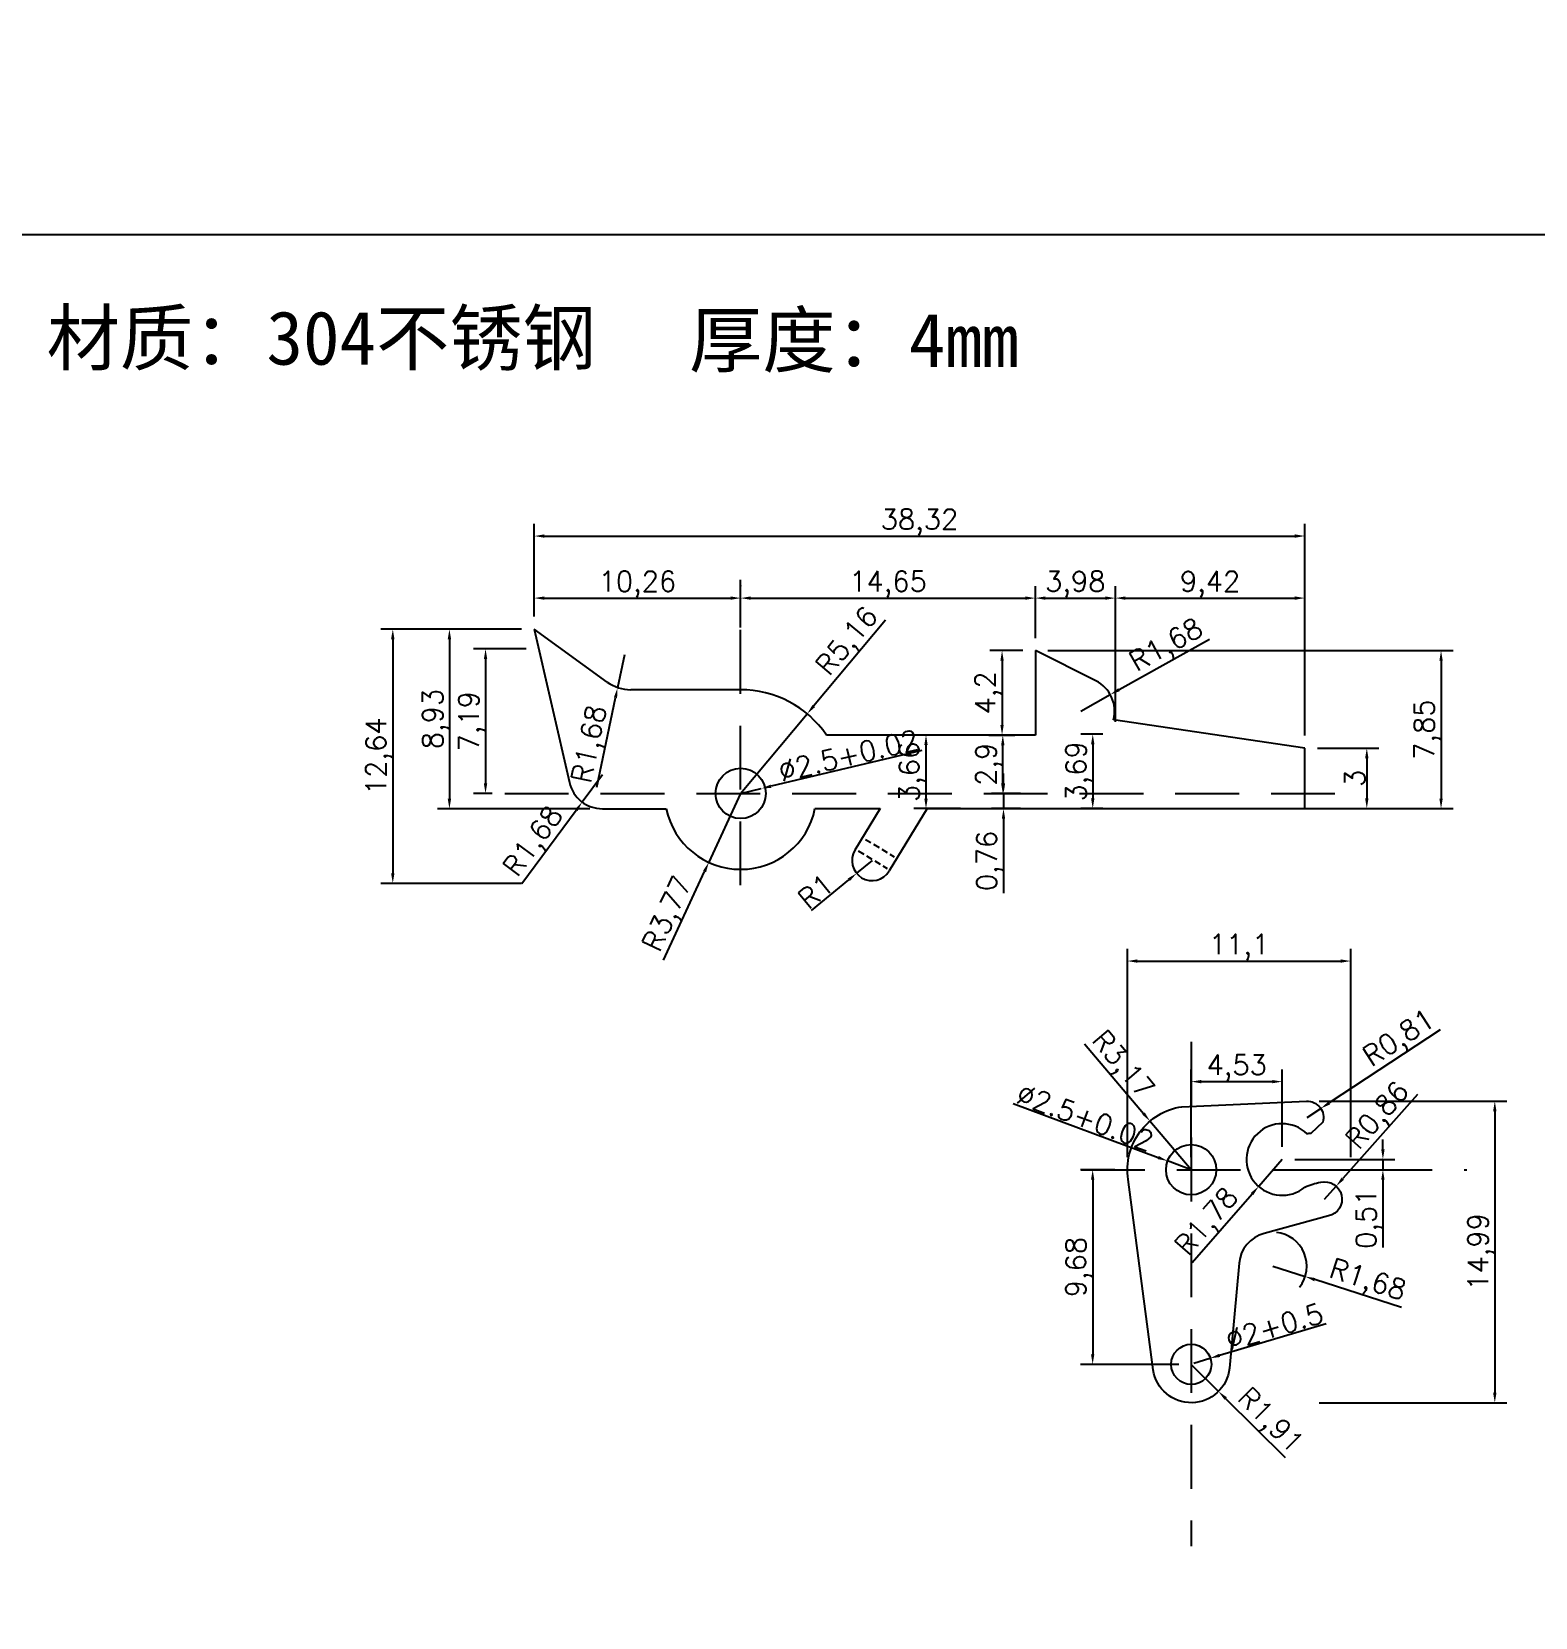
# Model space of a CAD drawing. Header units: millimetres. Extents: x 6817 to 10425, y -2870 to -164.
# Drawn here: x 10164.2 to 10239, y -621.7 to -542.9 of the extents above; entities that cross this region are included whole.
import ezdxf

# ---------------------------------------------------------------- set-up
doc = ezdxf.new("R2010")
doc.units = ezdxf.units.MM
doc.linetypes.add('HIDDEN', pattern=[9.525, 6.35, -3.175])
doc.layers.add('图层2', color=108, linetype='Continuous')
doc.styles.get("Standard").update_dxf_attribs({"font": 'txt', "bigfont": 'gbcbig.shx'})
doc.dimstyles.new('ISO-25', dxfattribs={"dimtxt": 1, "dimasz": 0.5, "dimexe": 0.6, "dimexo": 0.625, "dimgap": 0.1, "dimtad": 1, "dimtxsty": 'Standard', "dimcen": 2.5, "dimadec": 0, "dimazin": 0, "dimtfac": 1, "dimtmove": 0, "dimatfit": 3, "dimfxl": 1, "dimarcsym": 0})

# ---------------------------------------------------------------- blocks, each defined once
blk = doc.blocks.new('*D549')
at = {"layer": 'Defpoints', "color": 0, "linetype": 'ByBlock', "transparency": 16777216}
for p in [(10199.494, -580.738), (10200.518, -580.495)]:
    blk.add_point(p, dxfattribs=at)
at = {"layer": '图层2', "color": 0, "linetype": 'ByBlock', "lineweight": -2, "transparency": 16777216}
for p, q in [((10208.496, -578.601), (10201.005, -580.38)), ((10199.494, -580.738), (10200.518, -580.495))]:
    blk.add_line(p, q, dxfattribs=at)
at = {"layer": '图层2', "color": 0, "linetype": 'ByBlock', "transparency": 16777216}
blk.add_solid([(10200.985, -580.298), (10201.024, -580.461), (10200.518, -580.495)], dxfattribs=at)
at = {"layer": '图层2', "color": 0, "linetype": 'ByBlock', "transparency": 16777216, "insert": (10204.855, -578.849), "char_height": 1, "attachment_point": 5, "rotation": 13.35363}
blk.add_mtext('%%C2.5+0.02', dxfattribs=at)
blk = doc.blocks.new('*D550')
at = {"layer": 'Defpoints', "color": 0, "linetype": 'ByBlock', "transparency": 16777216}
for p in [(10202.803, -576.778), (10199.494, -580.738)]:
    blk.add_point(p, dxfattribs=at)
at = {"layer": '图层2', "color": 0, "linetype": 'ByBlock', "lineweight": -2, "transparency": 16777216}
for p, q in [((10206.693, -572.124), (10203.124, -576.395)), ((10199.494, -580.738), (10202.803, -576.778))]:
    blk.add_line(p, q, dxfattribs=at)
at = {"layer": '图层2', "color": 0, "linetype": 'ByBlock', "transparency": 16777216}
blk.add_solid([(10203.06, -576.341), (10203.188, -576.448), (10202.803, -576.778)], dxfattribs=at)
at = {"layer": '图层2', "color": 0, "linetype": 'ByBlock', "transparency": 16777216, "insert": (10204.875, -573.234), "char_height": 1, "attachment_point": 5, "rotation": 50.1142}
blk.add_mtext('R5,16', dxfattribs=at)
blk = doc.blocks.new('*D551')
at = {"layer": 'Defpoints', "color": 0, "linetype": 'ByBlock', "transparency": 16777216}
for p in [(10199.494, -580.738), (10197.91, -584.162)]:
    blk.add_point(p, dxfattribs=at)
at = {"layer": '图层2', "color": 0, "linetype": 'ByBlock', "lineweight": -2, "transparency": 16777216}
for p, q in [((10199.494, -580.738), (10197.91, -584.162)), ((10195.658, -589.033), (10197.701, -584.616))]:
    blk.add_line(p, q, dxfattribs=at)
at = {"layer": '图层2', "color": 0, "linetype": 'ByBlock', "transparency": 16777216}
blk.add_solid([(10197.625, -584.581), (10197.776, -584.65), (10197.91, -584.162)], dxfattribs=at)
at = {"layer": '图层2', "color": 0, "linetype": 'ByBlock', "transparency": 16777216, "insert": (10195.954, -586.764), "char_height": 1, "attachment_point": 5, "rotation": 65.17919}
blk.add_mtext('R3,77', dxfattribs=at)
blk = doc.blocks.new('*D552')
at = {"layer": 'Defpoints', "color": 0, "linetype": 'ByBlock', "transparency": 16777216}
for p in [(10192.618, -579.814), (10191.615, -581.167)]:
    blk.add_point(p, dxfattribs=at)
at = {"layer": '图层2', "color": 0, "linetype": 'ByBlock', "lineweight": -2, "transparency": 16777216}
for p, q in [((10192.618, -579.814), (10191.615, -581.167)), ((10188.617, -585.21), (10191.318, -581.568))]:
    blk.add_line(p, q, dxfattribs=at)
at = {"layer": '图层2', "color": 0, "linetype": 'ByBlock', "transparency": 16777216}
blk.add_solid([(10191.251, -581.519), (10191.384, -581.618), (10191.615, -581.167)], dxfattribs=at)
at = {"layer": '图层2', "color": 0, "linetype": 'ByBlock', "transparency": 16777216, "insert": (10189.27, -583.183), "char_height": 1, "attachment_point": 5, "rotation": 53.44308}
blk.add_mtext('R1,68', dxfattribs=at)
blk = doc.blocks.new('*D553')
at = {"layer": 'Defpoints', "color": 0, "linetype": 'ByBlock', "transparency": 16777216}
for p in [(10193.714, -573.843), (10193.371, -575.492)]:
    blk.add_point(p, dxfattribs=at)
at = {"layer": '图层2', "color": 0, "linetype": 'ByBlock', "lineweight": -2, "transparency": 16777216}
for p, q in [((10193.714, -573.843), (10193.371, -575.492)), ((10192.347, -580.42), (10193.27, -575.981))]:
    blk.add_line(p, q, dxfattribs=at)
at = {"layer": '图层2', "color": 0, "linetype": 'ByBlock', "transparency": 16777216}
blk.add_solid([(10193.188, -575.964), (10193.351, -575.998), (10193.371, -575.492)], dxfattribs=at)
at = {"layer": '图层2', "color": 0, "linetype": 'ByBlock', "transparency": 16777216, "insert": (10192.088, -578.306), "char_height": 1, "attachment_point": 5, "rotation": 78.26206}
blk.add_mtext('R1,68', dxfattribs=at)
blk = doc.blocks.new('*D554')
at = {"layer": 'Defpoints', "color": 0, "linetype": 'ByBlock', "transparency": 16777216}
for p in [(10217.872, -575.82), (10216.402, -576.64)]:
    blk.add_point(p, dxfattribs=at)
at = {"layer": '图层2', "color": 0, "linetype": 'ByBlock', "lineweight": -2, "transparency": 16777216}
for p, q in [((10222.798, -573.073), (10218.309, -575.577)), ((10216.402, -576.64), (10217.872, -575.82))]:
    blk.add_line(p, q, dxfattribs=at)
at = {"layer": '图层2', "color": 0, "linetype": 'ByBlock', "transparency": 16777216}
blk.add_solid([(10218.269, -575.504), (10218.35, -575.649), (10217.872, -575.82)], dxfattribs=at)
at = {"layer": '图层2', "color": 0, "linetype": 'ByBlock', "transparency": 16777216, "insert": (10220.704, -573.459), "char_height": 1, "attachment_point": 5, "rotation": 29.1463}
blk.add_mtext('R1,68', dxfattribs=at)
blk = doc.blocks.new('*D818')
at = {"layer": 'Defpoints', "color": 0, "linetype": 'ByBlock', "transparency": 16777216}
for p in [(10199.494, -571.022), (10189.23, -572.567), (10199.494, -573.114)]:
    blk.add_point(p, dxfattribs=at)
at = {"layer": '图层2', "color": 0, "linetype": 'ByBlock', "lineweight": -2, "transparency": 16777216}
for p, q in [((10189.23, -571.942), (10189.23, -570.422)), ((10199.494, -572.489), (10199.494, -570.422)), ((10189.73, -571.022), (10198.994, -571.022))]:
    blk.add_line(p, q, dxfattribs=at)
at = {"layer": '图层2', "color": 0, "linetype": 'ByBlock', "transparency": 16777216}
for points in [[(10189.73, -570.939), (10189.73, -571.106), (10189.23, -571.022)], [(10198.994, -570.939), (10198.994, -571.106), (10199.494, -571.022)]]:
    blk.add_solid(points, dxfattribs=at)
at = {"layer": '图层2', "color": 0, "linetype": 'ByBlock', "transparency": 16777216, "insert": (10194.362, -570.339), "char_height": 1, "attachment_point": 5}
blk.add_mtext('10,26', dxfattribs=at)
blk = doc.blocks.new('*D819')
at = {"layer": 'Defpoints', "color": 0, "linetype": 'ByBlock', "transparency": 16777216}
for p in [(10189.455, -573.549), (10186.81, -580.738), (10187.768, -580.738)]:
    blk.add_point(p, dxfattribs=at)
at = {"layer": '图层2', "color": 0, "linetype": 'ByBlock', "lineweight": -2, "transparency": 16777216}
for p, q in [((10188.83, -573.549), (10186.21, -573.549)), ((10186.81, -574.049), (10186.81, -580.238)), ((10187.143, -580.738), (10186.21, -580.738))]:
    blk.add_line(p, q, dxfattribs=at)
at = {"layer": '图层2', "color": 0, "linetype": 'ByBlock', "transparency": 16777216}
for points in [[(10186.727, -574.049), (10186.893, -574.049), (10186.81, -573.549)], [(10186.727, -580.238), (10186.893, -580.238), (10186.81, -580.738)]]:
    blk.add_solid(points, dxfattribs=at)
at = {"layer": '图层2', "color": 0, "linetype": 'ByBlock', "transparency": 16777216, "insert": (10186.127, -577.144), "char_height": 1, "attachment_point": 5, "rotation": 90}
blk.add_mtext('7,19', dxfattribs=at)
blk = doc.blocks.new('*D555')
at = {"layer": 'Defpoints', "color": 0, "linetype": 'ByBlock', "transparency": 16777216}
for p in [(10199.494, -571.022), (10214.148, -571.022), (10214.148, -573.635)]:
    blk.add_point(p, dxfattribs=at)
at = {"layer": '图层2', "color": 0, "linetype": 'ByBlock', "lineweight": -2, "transparency": 16777216}
for p, q in [((10199.494, -570.397), (10199.494, -570.422)), ((10214.148, -573.01), (10214.148, -570.422)), ((10199.994, -571.022), (10213.648, -571.022))]:
    blk.add_line(p, q, dxfattribs=at)
at = {"layer": '图层2', "color": 0, "linetype": 'ByBlock', "transparency": 16777216}
for points in [[(10199.994, -570.939), (10199.994, -571.106), (10199.494, -571.022)], [(10213.648, -570.939), (10213.648, -571.106), (10214.148, -571.022)]]:
    blk.add_solid(points, dxfattribs=at)
at = {"layer": '图层2', "color": 0, "linetype": 'ByBlock', "transparency": 16777216, "insert": (10206.821, -570.339), "char_height": 1, "attachment_point": 5}
blk.add_mtext('14,65', dxfattribs=at)
blk = doc.blocks.new('*D556')
at = {"layer": 'Defpoints', "color": 0, "linetype": 'ByBlock', "transparency": 16777216}
for p in [(10218.125, -571.022), (10214.148, -573.635), (10218.125, -577.795)]:
    blk.add_point(p, dxfattribs=at)
at = {"layer": '图层2', "color": 0, "linetype": 'ByBlock', "lineweight": -2, "transparency": 16777216}
for p, q in [((10214.148, -573.01), (10214.148, -570.422)), ((10218.125, -577.17), (10218.125, -570.422)), ((10214.648, -571.022), (10217.625, -571.022))]:
    blk.add_line(p, q, dxfattribs=at)
at = {"layer": '图层2', "color": 0, "linetype": 'ByBlock', "transparency": 16777216}
for points in [[(10214.648, -570.939), (10214.648, -571.106), (10214.148, -571.022)], [(10217.625, -570.939), (10217.625, -571.106), (10218.125, -571.022)]]:
    blk.add_solid(points, dxfattribs=at)
at = {"layer": '图层2', "color": 0, "linetype": 'ByBlock', "transparency": 16777216, "insert": (10216.136, -570.339), "char_height": 1, "attachment_point": 5}
blk.add_mtext('3,98', dxfattribs=at)
blk = doc.blocks.new('*D557')
at = {"layer": 'Defpoints', "color": 0, "linetype": 'ByBlock', "transparency": 16777216}
for p in [(10227.547, -571.022), (10218.125, -577.795), (10227.547, -578.485)]:
    blk.add_point(p, dxfattribs=at)
at = {"layer": '图层2', "color": 0, "linetype": 'ByBlock', "lineweight": -2, "transparency": 16777216}
for p, q in [((10218.125, -577.17), (10218.125, -570.422)), ((10227.547, -577.86), (10227.547, -570.422)), ((10218.625, -571.022), (10227.047, -571.022))]:
    blk.add_line(p, q, dxfattribs=at)
at = {"layer": '图层2', "color": 0, "linetype": 'ByBlock', "transparency": 16777216}
for points in [[(10218.625, -570.939), (10218.625, -571.106), (10218.125, -571.022)], [(10227.047, -570.939), (10227.047, -571.106), (10227.547, -571.022)]]:
    blk.add_solid(points, dxfattribs=at)
at = {"layer": '图层2', "color": 0, "linetype": 'ByBlock', "transparency": 16777216, "insert": (10222.836, -570.339), "char_height": 1, "attachment_point": 5}
blk.add_mtext('9,42', dxfattribs=at)
blk = doc.blocks.new('*D558')
at = {"layer": 'Defpoints', "color": 0, "linetype": 'ByBlock', "transparency": 16777216}
for p in [(10227.547, -567.936), (10189.23, -572.567), (10227.547, -578.485)]:
    blk.add_point(p, dxfattribs=at)
at = {"layer": '图层2', "color": 0, "linetype": 'ByBlock', "lineweight": -2, "transparency": 16777216}
for p, q in [((10189.23, -571.942), (10189.23, -567.336)), ((10227.547, -577.86), (10227.547, -567.336)), ((10189.73, -567.936), (10227.047, -567.936))]:
    blk.add_line(p, q, dxfattribs=at)
at = {"layer": '图层2', "color": 0, "linetype": 'ByBlock', "transparency": 16777216}
for points in [[(10189.73, -567.853), (10189.73, -568.02), (10189.23, -567.936)], [(10227.047, -567.853), (10227.047, -568.02), (10227.547, -567.936)]]:
    blk.add_solid(points, dxfattribs=at)
at = {"layer": '图层2', "color": 0, "linetype": 'ByBlock', "transparency": 16777216, "insert": (10208.388, -567.253), "char_height": 1, "attachment_point": 5}
blk.add_mtext('38,32', dxfattribs=at)
blk = doc.blocks.new('*D559')
at = {"layer": 'Defpoints', "color": 0, "linetype": 'ByBlock', "transparency": 16777216}
for p in [(10211.049, -577.834), (10208.71, -581.49), (10211.051, -581.49)]:
    blk.add_point(p, dxfattribs=at)
at = {"layer": '图层2', "color": 0, "linetype": 'ByBlock', "lineweight": -2, "transparency": 16777216}
for p, q in [((10210.424, -577.834), (10208.11, -577.834)), ((10208.71, -578.334), (10208.71, -580.99)), ((10210.426, -581.49), (10208.11, -581.49))]:
    blk.add_line(p, q, dxfattribs=at)
at = {"layer": '图层2', "color": 0, "linetype": 'ByBlock', "transparency": 16777216}
for points in [[(10208.626, -578.334), (10208.793, -578.334), (10208.71, -577.834)], [(10208.626, -580.99), (10208.793, -580.99), (10208.71, -581.49)]]:
    blk.add_solid(points, dxfattribs=at)
at = {"layer": '图层2', "color": 0, "linetype": 'ByBlock', "transparency": 16777216, "insert": (10208.026, -579.662), "char_height": 1, "attachment_point": 5, "rotation": 90}
blk.add_mtext('3,66', dxfattribs=at)
blk = doc.blocks.new('*D560')
at = {"layer": 'Defpoints', "color": 0, "linetype": 'ByBlock', "transparency": 16777216}
for p in [(10227.547, -578.485), (10227.547, -581.485), (10230.627, -581.485)]:
    blk.add_point(p, dxfattribs=at)
at = {"layer": '图层2', "color": 0, "linetype": 'ByBlock', "lineweight": -2, "transparency": 16777216}
for p, q in [((10228.172, -578.485), (10231.227, -578.485)), ((10230.627, -578.985), (10230.627, -580.985)), ((10228.172, -581.485), (10231.227, -581.485))]:
    blk.add_line(p, q, dxfattribs=at)
at = {"layer": '图层2', "color": 0, "linetype": 'ByBlock', "transparency": 16777216}
for points in [[(10230.544, -578.985), (10230.71, -578.985), (10230.627, -578.485)], [(10230.544, -580.985), (10230.71, -580.985), (10230.627, -581.485)]]:
    blk.add_solid(points, dxfattribs=at)
at = {"layer": '图层2', "color": 0, "linetype": 'ByBlock', "transparency": 16777216, "insert": (10230.027, -579.985), "char_height": 1, "attachment_point": 5, "rotation": 90}
blk.add_mtext('3', dxfattribs=at)
blk = doc.blocks.new('*D561')
at = {"layer": 'Defpoints', "color": 0, "linetype": 'ByBlock', "transparency": 16777216}
for p in [(10218.125, -577.795), (10217.001, -581.488), (10218.126, -581.488)]:
    blk.add_point(p, dxfattribs=at)
at = {"layer": '图层2', "color": 0, "linetype": 'ByBlock', "lineweight": -2, "transparency": 16777216}
for p, q in [((10217.5, -577.795), (10216.401, -577.795)), ((10217.001, -578.295), (10217.001, -580.988)), ((10217.501, -581.488), (10216.401, -581.488))]:
    blk.add_line(p, q, dxfattribs=at)
at = {"layer": '图层2', "color": 0, "linetype": 'ByBlock', "transparency": 16777216}
for points in [[(10216.918, -578.295), (10217.085, -578.295), (10217.001, -577.795)], [(10216.918, -580.988), (10217.085, -580.988), (10217.001, -581.488)]]:
    blk.add_solid(points, dxfattribs=at)
at = {"layer": '图层2', "color": 0, "linetype": 'ByBlock', "transparency": 16777216, "insert": (10216.318, -579.642), "char_height": 1, "attachment_point": 5, "rotation": 90}
blk.add_mtext('3,69', dxfattribs=at)
blk = doc.blocks.new('*D562')
at = {"layer": 'Defpoints', "color": 0, "linetype": 'ByBlock', "transparency": 16777216}
for p in [(10214.028, -580.738), (10212.564, -581.494), (10214.029, -581.494)]:
    blk.add_point(p, dxfattribs=at)
at = {"layer": '图层2', "color": 0, "linetype": 'ByBlock', "lineweight": -2, "transparency": 16777216}
for p, q in [((10212.564, -580.238), (10212.564, -579.738)), ((10213.403, -580.738), (10211.964, -580.738)), ((10212.564, -580.738), (10212.564, -581.494)), ((10213.404, -581.494), (10211.964, -581.494)), ((10212.564, -581.994), (10212.564, -585.694))]:
    blk.add_line(p, q, dxfattribs=at)
at = {"layer": '图层2', "color": 0, "linetype": 'ByBlock', "transparency": 16777216}
for points in [[(10212.481, -580.238), (10212.647, -580.238), (10212.564, -580.738)], [(10212.481, -581.994), (10212.647, -581.994), (10212.564, -581.494)]]:
    blk.add_solid(points, dxfattribs=at)
at = {"layer": '图层2', "color": 0, "linetype": 'ByBlock', "transparency": 16777216, "insert": (10211.881, -584.094), "char_height": 1, "attachment_point": 5, "rotation": 90}
blk.add_mtext('0,76', dxfattribs=at)
blk = doc.blocks.new('*D563')
at = {"layer": 'Defpoints', "color": 0, "linetype": 'ByBlock', "transparency": 16777216}
for p in [(10211.21, -577.837), (10212.529, -577.837), (10211.211, -580.738)]:
    blk.add_point(p, dxfattribs=at)
at = {"layer": '图层2', "color": 0, "linetype": 'ByBlock', "lineweight": -2, "transparency": 16777216}
for p, q in [((10211.835, -577.837), (10213.129, -577.837)), ((10212.529, -580.238), (10212.529, -578.337)), ((10211.836, -580.738), (10213.129, -580.738))]:
    blk.add_line(p, q, dxfattribs=at)
at = {"layer": '图层2', "color": 0, "linetype": 'ByBlock', "transparency": 16777216}
for points in [[(10212.446, -578.337), (10212.613, -578.337), (10212.529, -577.837)], [(10212.446, -580.238), (10212.613, -580.238), (10212.529, -580.738)]]:
    blk.add_solid(points, dxfattribs=at)
at = {"layer": '图层2', "color": 0, "linetype": 'ByBlock', "transparency": 16777216, "insert": (10211.846, -579.287), "char_height": 1, "attachment_point": 5, "rotation": 90}
blk.add_mtext('2,9', dxfattribs=at)
blk = doc.blocks.new('*D564')
at = {"layer": 'Defpoints', "color": 0, "linetype": 'ByBlock', "transparency": 16777216}
for p in [(10214.148, -573.635), (10212.491, -577.834), (10214.122, -577.834)]:
    blk.add_point(p, dxfattribs=at)
at = {"layer": '图层2', "color": 0, "linetype": 'ByBlock', "lineweight": -2, "transparency": 16777216}
for p, q in [((10213.523, -573.635), (10211.891, -573.635)), ((10212.491, -574.135), (10212.491, -577.334)), ((10213.497, -577.834), (10211.891, -577.834))]:
    blk.add_line(p, q, dxfattribs=at)
at = {"layer": '图层2', "color": 0, "linetype": 'ByBlock', "transparency": 16777216}
for points in [[(10212.408, -574.135), (10212.575, -574.135), (10212.491, -573.635)], [(10212.408, -577.334), (10212.575, -577.334), (10212.491, -577.834)]]:
    blk.add_solid(points, dxfattribs=at)
at = {"layer": '图层2', "color": 0, "linetype": 'ByBlock', "transparency": 16777216, "insert": (10211.808, -575.734), "char_height": 1, "attachment_point": 5, "rotation": 90}
blk.add_mtext('4,2', dxfattribs=at)
blk = doc.blocks.new('*D820')
at = {"layer": 'Defpoints', "color": 0, "linetype": 'ByBlock', "transparency": 16777216}
for p in [(10218.726, -599.453), (10216.997, -609.13), (10221.899, -609.13)]:
    blk.add_point(p, dxfattribs=at)
at = {"layer": '图层2', "color": 0, "linetype": 'ByBlock', "lineweight": -2, "transparency": 16777216}
for p, q in [((10218.101, -599.453), (10216.397, -599.453)), ((10216.997, -599.953), (10216.997, -608.63)), ((10221.274, -609.13), (10216.397, -609.13))]:
    blk.add_line(p, q, dxfattribs=at)
at = {"layer": '图层2', "color": 0, "linetype": 'ByBlock', "transparency": 16777216}
for points in [[(10216.914, -599.953), (10217.081, -599.953), (10216.997, -599.453)], [(10216.914, -608.63), (10217.081, -608.63), (10216.997, -609.13)]]:
    blk.add_solid(points, dxfattribs=at)
at = {"layer": '图层2', "color": 0, "linetype": 'ByBlock', "transparency": 16777216, "insert": (10216.314, -604.291), "char_height": 1, "attachment_point": 5, "rotation": 90}
blk.add_mtext('9,68', dxfattribs=at)
blk = doc.blocks.new('*D821')
at = {"layer": 'Defpoints', "color": 0, "linetype": 'ByBlock', "transparency": 16777216}
for p in [(10226.422, -595.071), (10226.422, -598.942), (10221.894, -599.453)]:
    blk.add_point(p, dxfattribs=at)
at = {"layer": '图层2', "color": 0, "linetype": 'ByBlock', "lineweight": -2, "transparency": 16777216}
for p, q in [((10221.894, -598.828), (10221.894, -594.471)), ((10226.422, -598.317), (10226.422, -594.471)), ((10222.394, -595.071), (10225.922, -595.071))]:
    blk.add_line(p, q, dxfattribs=at)
at = {"layer": '图层2', "color": 0, "linetype": 'ByBlock', "transparency": 16777216}
for points in [[(10222.394, -594.988), (10222.394, -595.154), (10221.894, -595.071)], [(10225.922, -594.988), (10225.922, -595.154), (10226.422, -595.071)]]:
    blk.add_solid(points, dxfattribs=at)
at = {"layer": '图层2', "color": 0, "linetype": 'ByBlock', "transparency": 16777216, "insert": (10224.158, -594.388), "char_height": 1, "attachment_point": 5}
blk.add_mtext('4,53', dxfattribs=at)
blk = doc.blocks.new('*D822')
at = {"layer": 'Defpoints', "color": 0, "linetype": 'ByBlock', "transparency": 16777216}
for p in [(10226.422, -598.942), (10226.422, -599.453), (10231.427, -599.453)]:
    blk.add_point(p, dxfattribs=at)
at = {"layer": '图层2', "color": 0, "linetype": 'ByBlock', "lineweight": -2, "transparency": 16777216}
for p, q in [((10231.427, -598.442), (10231.427, -597.942)), ((10227.047, -598.942), (10232.027, -598.942)), ((10231.427, -598.942), (10231.427, -599.453)), ((10227.047, -599.453), (10232.027, -599.453)), ((10231.427, -599.953), (10231.427, -603.319))]:
    blk.add_line(p, q, dxfattribs=at)
at = {"layer": '图层2', "color": 0, "linetype": 'ByBlock', "transparency": 16777216}
for points in [[(10231.344, -598.442), (10231.511, -598.442), (10231.427, -598.942)], [(10231.344, -599.953), (10231.511, -599.953), (10231.427, -599.453)]]:
    blk.add_solid(points, dxfattribs=at)
at = {"layer": '图层2', "color": 0, "linetype": 'ByBlock', "transparency": 16777216, "insert": (10230.744, -601.886), "char_height": 1, "attachment_point": 5, "rotation": 90}
blk.add_mtext('0,51', dxfattribs=at)
blk = doc.blocks.new('*D823')
at = {"layer": 'Defpoints', "color": 0, "linetype": 'ByBlock', "transparency": 16777216}
for p in [(10220.723, -599.017), (10221.894, -599.453)]:
    blk.add_point(p, dxfattribs=at)
at = {"layer": '图层2', "color": 0, "linetype": 'ByBlock', "lineweight": -2, "transparency": 16777216}
for p, q in [((10213.037, -596.16), (10220.254, -598.843)), ((10221.894, -599.453), (10220.723, -599.017))]:
    blk.add_line(p, q, dxfattribs=at)
at = {"layer": '图层2', "color": 0, "linetype": 'ByBlock', "transparency": 16777216}
blk.add_solid([(10220.283, -598.765), (10220.225, -598.921), (10220.723, -599.017)], dxfattribs=at)
at = {"layer": '图层2', "color": 0, "linetype": 'ByBlock', "transparency": 16777216, "insert": (10216.62, -596.852), "char_height": 1, "attachment_point": 5, "rotation": 339.60634}
blk.add_mtext('%%C2.5+0.02', dxfattribs=at)
blk = doc.blocks.new('*D824')
at = {"layer": 'Defpoints', "color": 0, "linetype": 'ByBlock', "transparency": 16777216}
for p in [(10219.847, -597.035), (10221.894, -599.453)]:
    blk.add_point(p, dxfattribs=at)
at = {"layer": '图层2', "color": 0, "linetype": 'ByBlock', "lineweight": -2, "transparency": 16777216}
for p, q in [((10216.594, -593.194), (10219.524, -596.654)), ((10221.894, -599.453), (10219.847, -597.035))]:
    blk.add_line(p, q, dxfattribs=at)
at = {"layer": '图层2', "color": 0, "linetype": 'ByBlock', "transparency": 16777216}
blk.add_solid([(10219.588, -596.6), (10219.46, -596.707), (10219.847, -597.035)], dxfattribs=at)
at = {"layer": '图层2', "color": 0, "linetype": 'ByBlock', "transparency": 16777216, "insert": (10218.419, -594.291), "char_height": 1, "attachment_point": 5, "rotation": 310.25898}
blk.add_mtext('R3,17', dxfattribs=at)
blk = doc.blocks.new('*D825')
at = {"layer": 'Defpoints', "color": 0, "linetype": 'ByBlock', "transparency": 16777216}
for p in [(10226.422, -598.942), (10225.251, -600.281)]:
    blk.add_point(p, dxfattribs=at)
at = {"layer": '图层2', "color": 0, "linetype": 'ByBlock', "lineweight": -2, "transparency": 16777216}
for p, q in [((10226.422, -598.942), (10225.251, -600.281)), ((10221.937, -604.069), (10224.921, -600.657))]:
    blk.add_line(p, q, dxfattribs=at)
at = {"layer": '图层2', "color": 0, "linetype": 'ByBlock', "transparency": 16777216}
blk.add_solid([(10224.859, -600.602), (10224.984, -600.712), (10225.251, -600.281)], dxfattribs=at)
at = {"layer": '图层2', "color": 0, "linetype": 'ByBlock', "transparency": 16777216, "insert": (10222.75, -602.101), "char_height": 1, "attachment_point": 5, "rotation": 48.8232}
blk.add_mtext('R1,78', dxfattribs=at)
blk = doc.blocks.new('*D826')
at = {"layer": 'Defpoints', "color": 0, "linetype": 'ByBlock', "transparency": 16777216}
for p in [(10225.957, -604.247), (10227.561, -604.763)]:
    blk.add_point(p, dxfattribs=at)
at = {"layer": '图层2', "color": 0, "linetype": 'ByBlock', "lineweight": -2, "transparency": 16777216}
for p, q in [((10225.957, -604.247), (10227.561, -604.763)), ((10232.353, -606.303), (10228.037, -604.916))]:
    blk.add_line(p, q, dxfattribs=at)
blk.add_arc((10225.957, -604.247), 1.684, 321.77008, 83.92056, dxfattribs=at)
at = {"layer": '图层2', "color": 0, "linetype": 'ByBlock', "transparency": 16777216}
blk.add_solid([(10228.062, -604.836), (10228.011, -604.995), (10227.561, -604.763)], dxfattribs=at)
at = {"layer": '图层2', "color": 0, "linetype": 'ByBlock', "transparency": 16777216, "insert": (10230.642, -605.035), "char_height": 1, "attachment_point": 5, "rotation": 342.18183}
blk.add_mtext('R1,68', dxfattribs=at)
blk = doc.blocks.new('*D827')
at = {"layer": 'Defpoints', "color": 0, "linetype": 'ByBlock', "transparency": 16777216}
for p in [(10229.103, -600.269), (10228.532, -600.913)]:
    blk.add_point(p, dxfattribs=at)
at = {"layer": '图层2', "color": 0, "linetype": 'ByBlock', "lineweight": -2, "transparency": 16777216}
for p, q in [((10233.149, -595.706), (10229.434, -599.895)), ((10228.532, -600.913), (10229.103, -600.269))]:
    blk.add_line(p, q, dxfattribs=at)
at = {"layer": '图层2', "color": 0, "linetype": 'ByBlock', "transparency": 16777216}
blk.add_solid([(10229.372, -599.84), (10229.497, -599.95), (10229.103, -600.269)], dxfattribs=at)
at = {"layer": '图层2', "color": 0, "linetype": 'ByBlock', "transparency": 16777216, "insert": (10231.245, -596.824), "char_height": 1, "attachment_point": 5, "rotation": 48.43333}
blk.add_mtext('R0,86', dxfattribs=at)
blk = doc.blocks.new('*D828')
at = {"layer": 'Defpoints', "color": 0, "linetype": 'ByBlock', "transparency": 16777216}
for p in [(10227.664, -596.852), (10228.34, -596.406)]:
    blk.add_point(p, dxfattribs=at)
at = {"layer": '图层2', "color": 0, "linetype": 'ByBlock', "lineweight": -2, "transparency": 16777216}
for p, q in [((10234.274, -592.499), (10228.758, -596.131)), ((10227.664, -596.852), (10228.34, -596.406))]:
    blk.add_line(p, q, dxfattribs=at)
at = {"layer": '图层2', "color": 0, "linetype": 'ByBlock', "transparency": 16777216}
blk.add_solid([(10228.712, -596.062), (10228.804, -596.201), (10228.34, -596.406)], dxfattribs=at)
at = {"layer": '图层2', "color": 0, "linetype": 'ByBlock', "transparency": 16777216, "insert": (10232.283, -592.991), "char_height": 1, "attachment_point": 5, "rotation": 33.36682}
blk.add_mtext('R0,81', dxfattribs=at)
blk = doc.blocks.new('*D829')
at = {"layer": 'Defpoints', "color": 0, "linetype": 'ByBlock', "transparency": 16777216}
for p in [(10221.899, -609.13), (10223.252, -610.474)]:
    blk.add_point(p, dxfattribs=at)
at = {"layer": '图层2', "color": 0, "linetype": 'ByBlock', "lineweight": -2, "transparency": 16777216}
for p, q in [((10221.899, -609.13), (10223.252, -610.474)), ((10226.587, -613.787), (10223.607, -610.827))]:
    blk.add_line(p, q, dxfattribs=at)
at = {"layer": '图层2', "color": 0, "linetype": 'ByBlock', "transparency": 16777216}
blk.add_solid([(10223.666, -610.768), (10223.548, -610.886), (10223.252, -610.474)], dxfattribs=at)
at = {"layer": '图层2', "color": 0, "linetype": 'ByBlock', "transparency": 16777216, "insert": (10225.756, -611.998), "char_height": 1, "attachment_point": 5, "rotation": 315.18968}
blk.add_mtext('R1,91', dxfattribs=at)
blk = doc.blocks.new('*D565')
at = {"layer": 'Defpoints', "color": 0, "linetype": 'ByBlock', "transparency": 16777216}
for p in [(10222.022, -609.068), (10222.829, -608.829)]:
    blk.add_point(p, dxfattribs=at)
at = {"layer": '图层2', "color": 0, "linetype": 'ByBlock', "lineweight": -2, "transparency": 16777216}
for p, q in [((10228.614, -607.113), (10223.309, -608.686)), ((10222.022, -609.068), (10222.829, -608.829))]:
    blk.add_line(p, q, dxfattribs=at)
at = {"layer": '图层2', "color": 0, "linetype": 'ByBlock', "transparency": 16777216}
blk.add_solid([(10223.285, -608.606), (10223.332, -608.766), (10222.829, -608.829)], dxfattribs=at)
at = {"layer": '图层2', "color": 0, "linetype": 'ByBlock', "transparency": 16777216, "insert": (10226.03, -607.253), "char_height": 1, "attachment_point": 5, "rotation": 16.52083}
blk.add_mtext('%%C2+0.5', dxfattribs=at)
blk = doc.blocks.new('*D837')
at = {"layer": 'Defpoints', "color": 0, "linetype": 'ByBlock', "transparency": 16777216}
for p in [(10206.03, -584.073), (10205.259, -584.71)]:
    blk.add_point(p, dxfattribs=at)
at = {"layer": '图层2', "color": 0, "linetype": 'ByBlock', "lineweight": -2, "transparency": 16777216}
for p, q in [((10206.03, -584.073), (10205.259, -584.71)), ((10203.023, -586.559), (10204.874, -585.029))]:
    blk.add_line(p, q, dxfattribs=at)
at = {"layer": '图层2', "color": 0, "linetype": 'ByBlock', "transparency": 16777216}
blk.add_solid([(10204.821, -584.965), (10204.927, -585.093), (10205.259, -584.71)], dxfattribs=at)
at = {"layer": '图层2', "color": 0, "linetype": 'ByBlock', "transparency": 16777216, "insert": (10203.231, -585.608), "char_height": 1, "attachment_point": 5, "rotation": 39.58582}
blk.add_mtext('R1', dxfattribs=at)
blk = doc.blocks.new('*D1940')
at = {"layer": 'Defpoints', "color": 0, "linetype": 'ByBlock'}
for p in [(10227.628, -596.043), (10227.628, -611.038), (10236.992, -611.038)]:
    blk.add_point(p, dxfattribs=at)
at = {"layer": '图层2', "color": 0, "linetype": 'ByBlock', "lineweight": -2}
for p, q in [((10228.253, -596.043), (10237.592, -596.043)), ((10236.992, -596.543), (10236.992, -610.538)), ((10228.253, -611.038), (10237.592, -611.038))]:
    blk.add_line(p, q, dxfattribs=at)
at = {"layer": '图层2', "color": 0, "linetype": 'ByBlock'}
for points in [[(10236.908, -596.543), (10237.075, -596.543), (10236.992, -596.043)], [(10236.908, -610.538), (10237.075, -610.538), (10236.992, -611.038)]]:
    blk.add_solid(points, dxfattribs=at)
at = {"layer": '图层2', "color": 0, "linetype": 'ByBlock', "insert": (10236.308, -603.54), "char_height": 1, "attachment_point": 5, "rotation": 90}
blk.add_mtext('14,99', dxfattribs=at)
blk = doc.blocks.new('*D1942')
at = {"layer": 'Defpoints', "color": 0, "linetype": 'ByBlock'}
for p in [(10189.23, -572.567), (10182.198, -585.21), (10189.23, -585.21)]:
    blk.add_point(p, dxfattribs=at)
at = {"layer": '图层2', "color": 0, "linetype": 'ByBlock', "lineweight": -2}
for p, q in [((10188.605, -572.567), (10181.598, -572.567)), ((10182.198, -573.067), (10182.198, -584.71)), ((10188.605, -585.21), (10181.598, -585.21))]:
    blk.add_line(p, q, dxfattribs=at)
at = {"layer": '图层2', "color": 0, "linetype": 'ByBlock'}
for points in [[(10182.114, -573.067), (10182.281, -573.067), (10182.198, -572.567)], [(10182.114, -584.71), (10182.281, -584.71), (10182.198, -585.21)]]:
    blk.add_solid(points, dxfattribs=at)
at = {"layer": '图层2', "color": 0, "linetype": 'ByBlock', "insert": (10181.514, -578.888), "char_height": 1, "attachment_point": 5, "rotation": 90}
blk.add_mtext('12,64', dxfattribs=at)
blk = doc.blocks.new('*D1944')
at = {"layer": 'Defpoints', "color": 0, "linetype": 'ByBlock'}
for p in [(10229.826, -589.073), (10218.726, -599.453), (10229.826, -599.453)]:
    blk.add_point(p, dxfattribs=at)
at = {"layer": '图层2', "color": 0, "linetype": 'ByBlock', "lineweight": -2}
for p, q in [((10218.726, -598.828), (10218.726, -588.473)), ((10229.826, -598.828), (10229.826, -588.473)), ((10219.226, -589.073), (10229.326, -589.073))]:
    blk.add_line(p, q, dxfattribs=at)
at = {"layer": '图层2', "color": 0, "linetype": 'ByBlock'}
for points in [[(10219.226, -588.989), (10219.226, -589.156), (10218.726, -589.073)], [(10229.326, -588.989), (10229.326, -589.156), (10229.826, -589.073)]]:
    blk.add_solid(points, dxfattribs=at)
at = {"layer": '图层2', "color": 0, "linetype": 'ByBlock', "insert": (10224.276, -588.389), "char_height": 1, "attachment_point": 5}
blk.add_mtext('11,1', dxfattribs=at)
blk = doc.blocks.new('*D1979')
at = {"layer": 'Defpoints', "color": 0, "linetype": 'ByBlock'}
for p in [(10214.148, -573.635), (10214.148, -581.49), (10234.319, -581.49)]:
    blk.add_point(p, dxfattribs=at)
at = {"layer": '图层2', "color": 0, "linetype": 'ByBlock', "lineweight": -2}
for p, q in [((10214.773, -573.635), (10234.919, -573.635)), ((10234.319, -574.135), (10234.319, -580.99)), ((10214.773, -581.49), (10234.919, -581.49))]:
    blk.add_line(p, q, dxfattribs=at)
at = {"layer": '图层2', "color": 0, "linetype": 'ByBlock'}
for points in [[(10234.235, -574.135), (10234.402, -574.135), (10234.319, -573.635)], [(10234.235, -580.99), (10234.402, -580.99), (10234.319, -581.49)]]:
    blk.add_solid(points, dxfattribs=at)
at = {"layer": '图层2', "color": 0, "linetype": 'ByBlock', "insert": (10233.635, -577.562), "char_height": 1, "attachment_point": 5, "rotation": 90}
blk.add_mtext('7,85', dxfattribs=at)
blk = doc.blocks.new('*D1980')
at = {"layer": 'Defpoints', "color": 0, "linetype": 'ByBlock'}
for p in [(10189.23, -572.567), (10185.014, -581.499), (10192.619, -581.499)]:
    blk.add_point(p, dxfattribs=at)
at = {"layer": '图层2', "color": 0, "linetype": 'ByBlock', "lineweight": -2}
for p, q in [((10188.605, -572.567), (10184.414, -572.567)), ((10185.014, -573.067), (10185.014, -580.999)), ((10191.994, -581.499), (10184.414, -581.499))]:
    blk.add_line(p, q, dxfattribs=at)
at = {"layer": '图层2', "color": 0, "linetype": 'ByBlock'}
for points in [[(10184.931, -573.067), (10185.097, -573.067), (10185.014, -572.567)], [(10184.931, -580.999), (10185.097, -580.999), (10185.014, -581.499)]]:
    blk.add_solid(points, dxfattribs=at)
at = {"layer": '图层2', "color": 0, "linetype": 'ByBlock', "insert": (10184.331, -577.033), "char_height": 1, "attachment_point": 5, "rotation": 90}
blk.add_mtext('8,93', dxfattribs=at)
blk = doc.blocks.new('*D2126')
at = {"layer": 'Defpoints', "color": 0, "linetype": 'ByBlock'}
for p in [(10223.657, -339.202), (10223.657, -344.877), (10247.603, -344.877)]:
    blk.add_point(p, dxfattribs=at)
at = {"layer": 'Defpoints', "color": 0, "linetype": 'ByBlock', "transparency": 16777216}
for p in [(8490.813, -2490.52), (8490.813, -2500.59), (8495.813, -2500.59)]:
    blk.add_point(p, dxfattribs=at)
at = {"layer": '图层2', "color": 0, "linetype": 'ByBlock', "lineweight": -2}
for p, q in [((10224.282, -339.202), (10248.203, -339.202)), ((10247.603, -339.702), (10247.603, -344.377)), ((10224.282, -344.877), (10248.203, -344.877))]:
    blk.add_line(p, q, dxfattribs=at)
at = {"layer": '图层2', "color": 0, "linetype": 'ByBlock', "lineweight": -2, "transparency": 16777216}
for p, q in [((8490.813, -2499.965), (8490.813, -2489.92)), ((8495.813, -2499.965), (8495.813, -2489.92)), ((8495.313, -2490.52), (8491.313, -2490.52))]:
    blk.add_line(p, q, dxfattribs=at)
at = {"layer": '图层2', "color": 0, "linetype": 'ByBlock'}
for points in [[(10247.52, -339.702), (10247.687, -339.702), (10247.603, -339.202)], [(10247.52, -344.377), (10247.687, -344.377), (10247.603, -344.877)]]:
    blk.add_solid(points, dxfattribs=at)
at = {"layer": '图层2', "color": 0, "linetype": 'ByBlock', "transparency": 16777216}
for points in [[(8491.313, -2490.437), (8491.313, -2490.604), (8490.813, -2490.52)], [(8495.313, -2490.437), (8495.313, -2490.604), (8495.813, -2490.52)]]:
    blk.add_solid(points, dxfattribs=at)
at = {"layer": '图层2', "color": 0, "linetype": 'ByBlock', "insert": (10246.92, -342.039), "char_height": 1, "attachment_point": 5, "rotation": 90}
blk.add_mtext('5,67', dxfattribs=at)
at = {"layer": '图层2', "color": 0, "linetype": 'ByBlock', "transparency": 16777216, "insert": (8493.313, -2489.17), "char_height": 2.5, "attachment_point": 5}
blk.add_mtext('5', dxfattribs=at)
blk = doc.blocks.new('*D2135')
at = {"layer": 'Defpoints', "color": 0, "linetype": 'ByBlock'}
for p in [(10217.809, -308.872), (10215.309, -322.353), (10217.809, -322.353), (8520.699, -2501.899), (8521.923, -2501.875), (8521.325, -2502.94), (8534.065, -2513.083), (8534.065, -2513.083)]:
    blk.add_point(p, dxfattribs=at)
at = {"layer": '图层2', "color": 0, "linetype": 'ByBlock', "lineweight": -2}
for p, q in [((10215.309, -321.728), (10215.309, -308.272)), ((10217.809, -321.728), (10217.809, -308.272)), ((10215.809, -308.872), (10217.309, -308.872)), ((8521.603, -2500.9), (8522.675, -2499.803)), ((8521.464, -2501.451), (8520.818, -2500.855)), ((8520.836, -2502.55), (8519.961, -2501.854))]:
    blk.add_line(p, q, dxfattribs=at)
for start, end in [(135.64919, 137.29304), (138.93689, 139.83176)]:
    blk.add_arc((8534.065, -2513.083), 17.428, start, end, dxfattribs=at)
at = {"layer": '图层2', "color": 0, "linetype": 'ByBlock'}
for points in [[(10215.809, -308.788), (10215.809, -308.955), (10215.309, -308.872)], [(10217.309, -308.788), (10217.309, -308.955), (10217.809, -308.872)], [(8520.863, -2501.579), (8520.987, -2501.69), (8521.259, -2501.262)], [(8520.812, -2501.894), (8520.683, -2501.788), (8520.431, -2502.228)]]:
    blk.add_solid(points, dxfattribs=at)
at = {"layer": '图层2', "color": 0, "linetype": 'ByBlock', "insert": (10216.559, -308.188), "char_height": 1, "attachment_point": 5}
blk.add_mtext('2,5', dxfattribs=at)
at = {"layer": '图层2', "color": 0, "linetype": 'ByBlock', "insert": (8521.71, -2499.932), "char_height": 1, "attachment_point": 5, "rotation": 45.64919}
blk.add_mtext('4°', dxfattribs=at)
blk = doc.blocks.new('*D2136')
at = {"layer": 'Defpoints', "color": 0, "linetype": 'ByBlock'}
for p in [(10215.309, -305.16), (10187.985, -322.353), (10215.309, -322.353), (8518.444, -2501.943), (8521.325, -2502.94), (8518.95, -2504.556), (8534.065, -2513.083), (8534.065, -2513.083)]:
    blk.add_point(p, dxfattribs=at)
at = {"layer": '图层2', "color": 0, "linetype": 'ByBlock', "lineweight": -2}
for p, q in [((10187.985, -321.728), (10187.985, -304.56)), ((10188.485, -305.16), (10214.809, -305.16)), ((10215.309, -321.728), (10215.309, -304.56)), ((8520.836, -2502.55), (8518.586, -2500.759)), ((8518.406, -2504.249), (8516.832, -2503.361))]:
    blk.add_line(p, q, dxfattribs=at)
blk.add_arc((8534.065, -2513.083), 19.186, 142.96881, 149.0795, dxfattribs=at)
at = {"layer": '图层2', "color": 0, "linetype": 'ByBlock'}
for points in [[(10188.485, -305.076), (10188.485, -305.243), (10187.985, -305.16)], [(10214.809, -305.076), (10214.809, -305.243), (10215.309, -305.16)], [(8518.683, -2501.477), (8518.815, -2501.579), (8519.055, -2501.133)], [(8517.678, -2503.266), (8517.534, -2503.182), (8517.355, -2503.656)]]:
    blk.add_solid(points, dxfattribs=at)
at = {"layer": '图层2', "color": 0, "linetype": 'ByBlock', "insert": (10201.647, -304.476), "char_height": 1, "attachment_point": 5}
blk.add_mtext('27,32', dxfattribs=at)
at = {"layer": '图层2', "color": 0, "linetype": 'ByBlock', "insert": (8517.657, -2502.025), "char_height": 1, "attachment_point": 5, "rotation": 56.02416}
blk.add_mtext('9°', dxfattribs=at)

msp = doc.modelspace()

# ---------------------------------------------------------------- linework, layer by layer
at = {"layer": '图层2', "color": 2, "linetype": 'ByBlock'}
msp.add_line((10422.848, -552.959), (10127.143, -552.959), dxfattribs=at)
at = {"layer": '图层2', "color": 3, "linetype": 'HIDDEN', "ltscale": 0.5}
for p, q in [((10199.494, -585.304), (10199.494, -570.106)), ((10187.768, -580.738), (10230.471, -580.738)), ((10221.894, -593.092), (10221.894, -618.175)), ((10216.417, -599.453), (10235.597, -599.453))]:
    msp.add_line(p, q, dxfattribs=at)
at = {"layer": '图层2', "color": 6, "linetype": 'ByBlock'}
for p, q in [((10192.856, -575.197), (10189.23, -572.567)), ((10189.23, -572.567), (10190.977, -580.19)), ((10217.153, -575.133), (10214.148, -573.635)), ((10214.148, -573.635), (10214.148, -577.834)), ((10199.477, -575.577), (10194.03, -575.577)), ((10227.547, -578.485), (10218.029, -577.073)), ((10214.148, -577.834), (10203.762, -577.838)), ((10227.547, -581.485), (10227.547, -578.485)), ((10192.619, -581.498), (10195.799, -581.497)), ((10203.189, -581.494), (10206.431, -581.493)), ((10206.431, -581.493), (10205.176, -583.553)), ((10208.774, -581.492), (10206.884, -584.594)), ((10208.774, -581.492), (10227.547, -581.485))]:
    msp.add_line(p, q, dxfattribs=at)
at = {"layer": '图层2', "color": 62, "linetype": 'HIDDEN', "ltscale": 0.05}
for p, q in [((10205.696, -583.02), (10207.134, -583.896)), ((10205.345, -583.595), (10206.784, -584.472))]:
    msp.add_line(p, q, dxfattribs=at)
at = {"layer": '图层2', "color": 6, "linetype": 'ByBlock'}
msp.add_lwpolyline([(10220.01, -609.403), (10218.763, -599.931, -0.41576), (10221.432, -596.319), (10227.628, -596.043, -0.518015), (10228.438, -597.088), (10227.841, -597.642, -0.05759), (10227.657, -597.661, 2.231416), (10227.553, -600.315, -0.064852), (10228.334, -600.075, -1), (10228.729, -601.75), (10225.516, -602.622, 0.312885), (10224.28, -604.091), (10223.796, -609.328, -0.883035)], format="xyb", close=True, dxfattribs=at)
at = {"layer": '图层2', "color": 1, "linetype": 'ByBlock'}
for centre, radius in [((10199.494, -580.738), 1.25), ((10221.894, -599.453), 1.25), ((10221.899, -609.13), 1)]:
    msp.add_circle(centre, radius, dxfattribs=at)
at = {"layer": '图层2', "color": 6, "linetype": 'ByBlock'}
for centre, radius, start, end in [((10194.03, -573.577), 2, 234.04897, 270), ((10199.494, -580.738), 5.161, 34.19599, 90.18599), ((10216.402, -576.64), 1.684, 345.13129, 63.50087), ((10192.618, -579.814), 1.684, 192.90366, 270.02198), ((10199.494, -580.738), 3.772, 191.60287, 348.44109), ((10206.03, -584.073), 1, 148.64176, 328.64176)]:
    msp.add_arc(centre, radius, start, end, dxfattribs=at)

# ---------------------------------------------------------------- texts
at = {"color": 2, "char_height": 2.67108, "width": 31.32319, "attachment_point": 1}
for s, insert in [('{\\fSimSun|b0|i0|c134|p2;材质：304不锈钢}', (10164.987, -556.743)), ('{\\fSimSun|b0|i0|c134|p2;厚度：4mm}', (10196.929, -556.851))]:
    msp.add_mtext(s, dxfattribs=dict(at, insert=insert))

# ---------------------------------------------------------------- dimensions: what is measured, and where the dimension line sits
at = {"layer": '图层2', "color": 2, "linetype": 'ByBlock'}
for base, p1, p2, picture, middle in [((10215.309, -305.16), (10187.985, -322.353), (10215.309, -322.353), '*D2136', (10201.647, -304.476)), ((10217.809, -308.872), (10215.309, -322.353), (10217.809, -322.353), '*D2135', (10216.559, -308.188)), ((10227.547, -567.936), (10189.23, -572.567), (10227.547, -578.485), '*D558', (10208.388, -567.253)), ((10199.494, -571.022), (10189.23, -572.567), (10199.494, -573.114), '*D818', (10194.362, -570.339)), ((10214.148, -571.022), (10199.494, -571.022), (10214.148, -573.635), '*D555', (10206.821, -570.339)), ((10218.125, -571.022), (10214.148, -573.635), (10218.125, -577.795), '*D556', (10216.136, -570.339)), ((10227.547, -571.022), (10218.125, -577.795), (10227.547, -578.485), '*D557', (10222.836, -570.339)), ((10226.422, -595.071), (10221.894, -599.453), (10226.422, -598.942), '*D821', (10224.158, -594.388))]:
    dim = msp.add_linear_dim(base=base, p1=p1, p2=p2, dimstyle='ISO-25', dxfattribs=at)
    dim.commit()
    dim.dimension.update_dxf_attribs({"geometry": picture, "text_midpoint": middle})
for base, p1, p2, picture, middle in [((10247.6033, -344.8767), (10223.6566, -339.202), (10223.6566, -344.8767), '*D2126', (10246.9199, -342.0394)), ((10186.81, -580.738), (10189.455, -573.549), (10187.768, -580.738), '*D819', (10186.127, -577.144)), ((10212.491, -577.834), (10214.148, -573.635), (10214.122, -577.834), '*D564', (10211.808, -575.734)), ((10208.71, -581.49), (10211.049, -577.834), (10211.051, -581.49), '*D559', (10208.026, -579.662)), ((10212.529, -577.837), (10211.211, -580.738), (10211.21, -577.837), '*D563', (10211.846, -579.287)), ((10217.001, -581.488), (10218.125, -577.795), (10218.126, -581.488), '*D561', (10216.318, -579.642)), ((10230.627, -581.485), (10227.547, -578.485), (10227.547, -581.485), '*D560', (10230.027, -579.985)), ((10212.564, -581.494), (10214.028, -580.738), (10214.029, -581.494), '*D562', (10211.881, -584.094)), ((10231.427, -599.453), (10226.422, -598.942), (10226.422, -599.453), '*D822', (10230.744, -601.886)), ((10216.997, -609.13), (10218.726, -599.453), (10221.899, -609.13), '*D820', (10216.314, -604.291))]:
    dim = msp.add_linear_dim(base=base, p1=p1, p2=p2, angle=90, dimstyle='ISO-25', dxfattribs=at)
    dim.commit()
    dim.dimension.update_dxf_attribs({"geometry": picture, "text_midpoint": middle})
for center, mpoint, picture, middle in [((10199.494, -580.738), (10202.803, -576.778), '*D550', (10205.399, -573.672)), ((10216.402, -576.64), (10217.872, -575.82), '*D554', (10221.037, -574.056)), ((10206.03, -584.073), (10205.259, -584.71), '*D837', (10203.614, -586.071)), ((10227.664, -596.852), (10228.34, -596.406), '*D828', (10232.659, -593.562)), ((10228.532, -600.913), (10229.103, -600.269), '*D827', (10231.756, -597.277))]:
    dim = msp.add_radius_dim(center=center, mpoint=mpoint, dimstyle='ISO-25', dxfattribs=at)
    dim.commit()
    dim.dimension.update_dxf_attribs({"geometry": picture, "text_midpoint": middle, "dimtype": 164})
at = {"layer": '图层2', "color": 3, "linetype": 'ByBlock'}
for base, p1, p2, picture, middle in [((10182.198, -585.21), (10189.23, -572.567), (10189.23, -585.21), '*D1942', (10181.514, -578.888)), ((10185.014, -581.499), (10189.23, -572.567), (10192.619, -581.499), '*D1980', (10184.331, -577.033)), ((10234.3185, -581.4897), (10214.1482, -573.635), (10214.1482, -581.4897), '*D1979', (10233.6352, -577.5624)), ((10236.9917, -611.0376), (10227.6281, -596.0429), (10227.6281, -611.0376), '*D1940', (10236.3084, -603.5402))]:
    dim = msp.add_linear_dim(base=base, p1=p1, p2=p2, angle=90, dimstyle='ISO-25', dxfattribs=at)
    dim.commit()
    dim.dimension.update_dxf_attribs({"geometry": picture, "text_midpoint": middle})
at = {"layer": '图层2', "color": 2, "linetype": 'ByBlock'}
for center, mpoint, picture, middle in [((10193.714, -573.843), (10193.371, -575.492), '*D553', (10192.088, -578.306)), ((10192.618, -579.814), (10191.615, -581.167), '*D552', (10189.27, -583.183)), ((10199.494, -580.738), (10197.91, -584.162), '*D551', (10195.954, -586.764)), ((10221.894, -599.453), (10219.847, -597.035), '*D824', (10218.419, -594.291)), ((10226.422, -598.942), (10225.251, -600.281), '*D825', (10222.75, -602.101)), ((10225.957, -604.247), (10227.561, -604.763), '*D826', (10230.642, -605.035)), ((10221.899, -609.13), (10223.252, -610.474), '*D829', (10225.756, -611.998))]:
    dim = msp.add_radius_dim(center=center, mpoint=mpoint, dimstyle='ISO-25', dxfattribs=at)
    dim.commit()
    dim.dimension.update_dxf_attribs({"geometry": picture, "text_midpoint": middle})
for center, mpoint, text, picture, middle in [((10199.494, -580.738), (10200.518, -580.495), '%%C2.5+0.02', '*D549', (10204.855, -578.849)), ((10221.894, -599.453), (10220.723, -599.017), '%%C2.5+0.02', '*D823', (10216.62, -596.852)), ((10222.022, -609.068), (10222.829, -608.829), '%%C2+0.5', '*D565', (10226.03, -607.253))]:
    dim = msp.add_radius_dim(center=center, mpoint=mpoint, text=text, dimstyle='ISO-25', dxfattribs=at)
    dim.commit()
    dim.dimension.update_dxf_attribs({"geometry": picture, "text_midpoint": middle})
at = {"layer": '图层2', "color": 3, "linetype": 'ByBlock'}
dim = msp.add_linear_dim(base=(10229.826, -589.073), p1=(10218.726, -599.453), p2=(10229.826, -599.453), dimstyle='ISO-25', dxfattribs=at)
dim.commit()
dim.dimension.update_dxf_attribs({"geometry": '*D1944', "text_midpoint": (10224.276, -588.389)})

doc.saveas('drawing.dxf')
